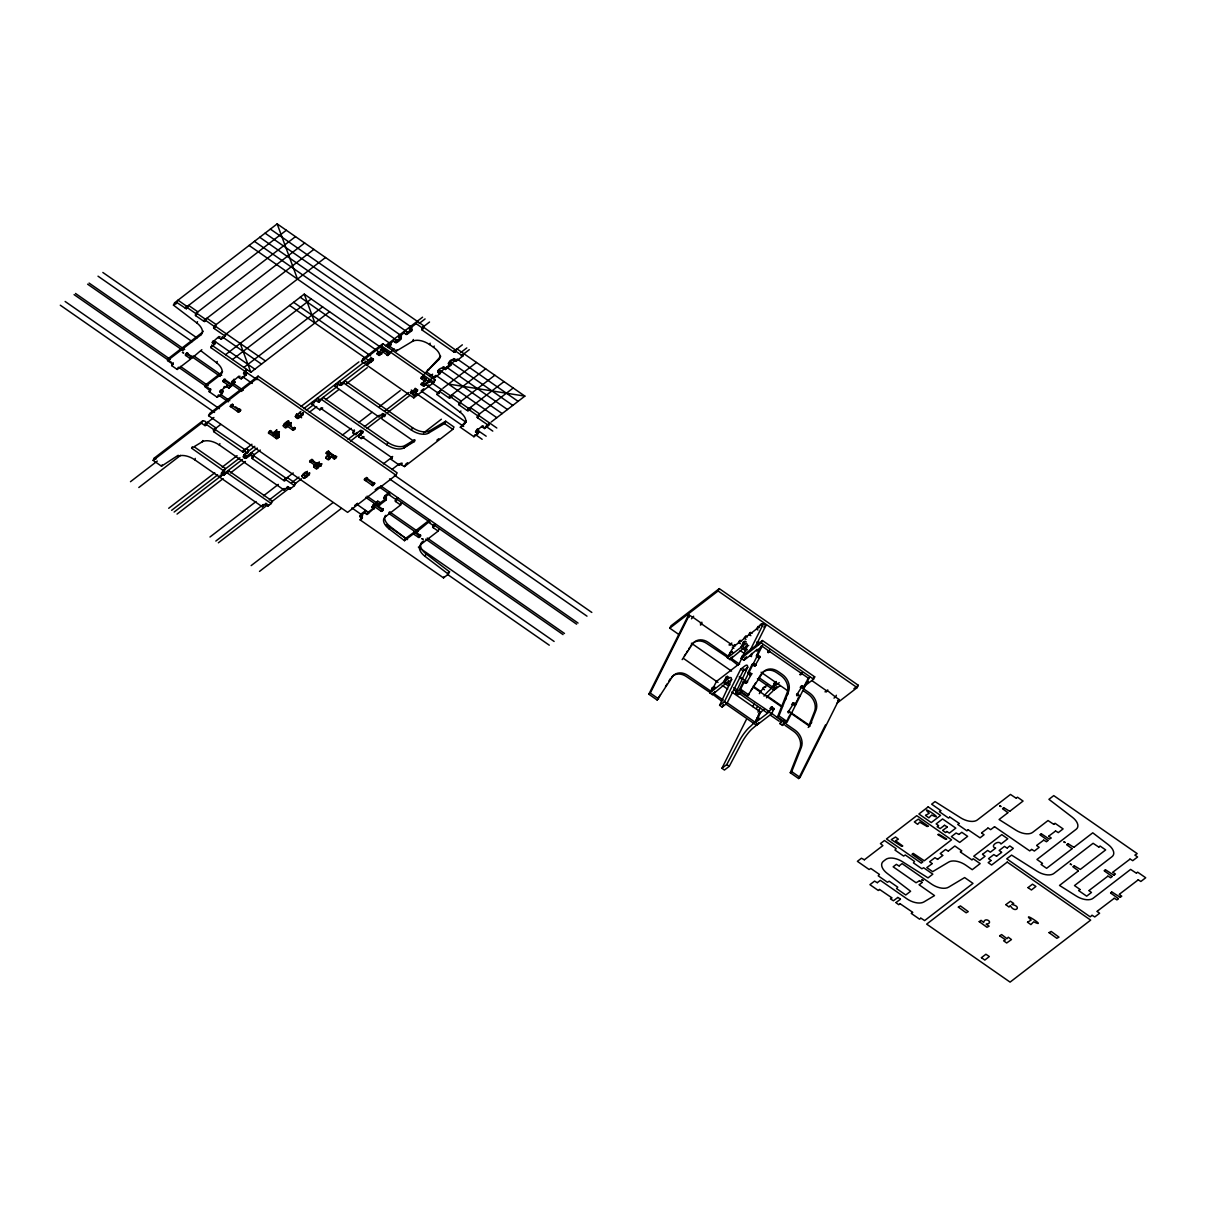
<?xml version="1.0" encoding="UTF-8"?>
<svg xmlns="http://www.w3.org/2000/svg" width="1206" height="1206" viewBox="0 0 1206 1206"><rect width="100%" height="100%" fill="white"/><g stroke="black" fill="none" stroke-linecap="round" stroke-linejoin="round"><path stroke-width="1.5" d="M190.518 359.147L191.407 356.358L190.473 359.222L177.192 369.443L171.629 365.584L172.91 364.242L167.513 360.594L200.693 335.072A13.869 7.568 26.6 0 0 196.849 322.982L173.453 305.118L176.83 302.51L186.357 308.842L187.141 306.55L286.319 230.256M190.397 358.83L185.181 354.956L186.824 354.112L192.372 357.745L201.839 349.68M220.261 392.312L221.422 389.975L223.246 391.226L222.07 393.563L219.598 391.603L226.306 386.448L229.08 388.166L231.462 384.201L230.542 387.02M224.286 472.496C221.376 479.023 228.296 471.365 222.552 471.35M243.763 452.009L244.924 449.627L215.316 429.638C214.864 427.572 212.467 431.281 214.14 431.974L243.024 452.175L245.964 448.828C254.888 451.481 237.688 455.868 245.225 458.416C249.084 457.255 245.949 455.175 244.245 454.526M245.964 458.25L250.622 455.22L253.139 456.968L251.903 458.34L284.269 480.847L287.269 477.531L295.606 483.335L294.43 485.671L289.757 489.274L287.073 487.525L284.043 490.013L219.251 444.969A13.869 7.568 26.6 0 0 202.216 441.833L191.618 448.18L224.271 471.229L225.236 468.41L194.814 447.245M414.216 440.024L404.93 445.572A13.869 7.568 26.6 0 1 387.895 442.436L323.118 397.392L318.912 402.216L318.052 401.779L319.198 399.397L317.389 398.146L316.213 400.482L311.54 404.07L319.892 409.874L321.595 407.749M363.187 431.944L358.619 436.783L361.182 438.577L363.006 437.612L392.267 457.948L391.076 459.365L399.412 465.169L401.131 463.044M367.438 514.238L368.629 512.007L367.529 511.766L366.986 514.54L374.538 507.952M364.333 426.773L379.181 415.346C377.418 419.613 381.156 412.965 382.86 414.909C387.819 418.422 381.367 414.065 381.955 419.04L414.367 441.562L415.03 440.25M401.417 337.755L400.769 339.082C399.427 341.524 392.794 345.459 396.352 340.017L254.436 241.351M382.905 509.188L382.061 508.781L381.217 511.419L382.95 510.334L375.413 505.148L377.795 501.168L379.604 502.42C376.317 505.57 380.915 506.52 380.689 502.601L385.754 498.696M400.467 464.355L404.477 466.571L452.823 429.351L453.999 427.014L445.662 421.226L429.577 430.828L428.416 433.165A13.869 7.568 26.6 0 1 411.367 430.045L343.695 382.995C342.398 385.845 337.68 386.629 340.966 382.664L339.142 381.398L334.755 386.206L378.518 416.643M441.26 371.237L440.084 373.574C433.316 372.187 443.145 364.634 445.376 369.503L450.727 365.388L451.888 363.051M450.984 395.613C448.195 395.206 449.039 401.688 450.969 395.553L485.656 368.855M469.33 408.352C467.491 407.342 466.662 414.623 469.315 408.306L504.018 381.609M742.625 645.828L744.238 644.863A13.869 2.97 -55.2 0 1 745.866 649.506L739.037 664.039L716.5 681.375L711.329 691.505L687.842 675.45A13.869 11.231 52.4 0 0 671.953 677.335L657.164 700.023L648.828 694.219L687.842 616.311L689.289 615.181L693.631 617.789L701.168 623.05L700.43 624.135M730.143 659.109L738.132 665.275M771.78 713.379L780.659 720.148M233.346 404.583L232.683 405.909L232.366 403.92M240.703 409.708C240.748 412.663 235.049 413.1 238.652 409.422M240.115 410.929L232.728 405.864M247.486 453.366L244.803 451.165M271.576 431.175L270.913 432.487L270.084 431.748L268.471 432.954L268.893 433.587L269.918 431.175M279.083 435.999C279.385 439.014 273.159 439.949 276.883 435.999M278.36 437.507L277.335 436.919L277.968 435.622M310.59 460.029C307.545 462.094 312.52 463.978 311.857 460.119M312.867 459.878L312.203 461.205L311.902 459.215M373.513 359.237L372.85 360.549L371.327 359.494L371.976 358.182M384.066 348.881C384.247 351.021 381.609 349.378 383.101 348.202M367.559 478.073C367.649 480.229 365.147 478.571 366.594 477.41M372.76 485.671L371.78 485.098L373.001 482.641L373.996 483.305L372.79 485.656L374.93 483.199M375.413 505.148L376.378 502.254M423.834 376.528C423.306 376.513 418.603 381.262 422.748 376.905M728.801 677.094L727.112 676.792M743.228 642.843L743.906 641.878M743.092 682.385L743.77 681.405M749.981 655.672L751.881 653.426L751.398 656.652M751.67 665.245L752.348 664.265M770.89 708.48L772.157 707.078L769.051 712.083L755.71 722.334L760.715 712.113L731.801 692.018M773.227 687.149L776.061 681.48M270.943 432.472L272.858 433.843L276.566 429.924M312.233 461.174L317.072 464.581L318.866 462.395M329.328 451.496C329.494 453.788 326.796 451.903 328.349 450.818M372.88 360.534L366.805 365.207L413.809 397.874L433.949 382.377L435.125 380.041L382.845 343.695L362.704 359.192L361.529 361.529L364.302 363.473L370.378 358.8L371.373 359.448M383.433 350.162L389.372 353.976L387.654 355.529L386.9 354.896L387.985 352.74M366.925 479.37L374.327 484.45M416.191 388.92C416.281 391.151 413.733 389.372 415.226 388.242M423.2 377.81L429.23 381.82L423.653 386.237L424.844 383.87L423.879 383.191L422.628 385.634L423.623 386.252M415.452 532.977L428.507 522.228L429.683 519.892L416.372 530.143L415.452 532.977L420.231 536.821L420.788 535.509M750.946 656.29L750.343 655.34L757.187 649.28M774.87 682.867C777.116 680.968 775.247 685.37 774.192 683.154M775.805 688.732L780.282 685.566M712.58 694.159L721.851 701.229M786.372 721.716L785.83 722.786L777.493 716.982L787.066 692.802A13.869 11.231 52.4 0 0 780.779 675.496L776.694 672.662A13.869 11.231 52.4 0 0 760.805 674.546L759.132 677.244M777.493 716.982L778.94 715.867L788.513 691.686A13.869 11.231 52.4 0 0 782.227 674.38L778.141 671.546A13.869 11.231 52.4 0 0 762.252 673.43L747.464 696.103L739.127 690.299L743.409 681.737L744.856 680.621L747.705 681.827L746.243 682.837M834.009 698.108L835.472 696.993L839.075 699.51L800.06 777.418L798.613 778.533L790.277 772.729L799.849 748.549A13.869 11.231 52.4 0 0 793.563 731.243L784.94 725.258M808.985 725.439L814.517 711.48A13.869 11.231 52.4 0 0 808.231 694.189L803.211 690.691M790.277 772.729L791.724 771.614L801.297 747.434A13.869 11.231 52.4 0 0 795.01 730.127L786.387 724.143M808.201 727.429L809.648 726.314L815.965 710.364A13.869 11.231 52.4 0 0 809.678 693.073L802.141 687.827M748.022 667.265A13.869 2.97 -55.2 0 0 746.981 667.973L743.213 670.868L726.962 703.339L722.123 707.048L719.62 705.314L729.977 683.274A13.869 2.97 -55.2 0 0 728.364 678.631L725.123 681.134M722.123 707.048L723.419 704.304M742.112 691.053L738.238 694.656L735.735 692.907L746.092 670.883A13.869 2.97 -55.2 0 0 744.479 666.24L740.71 669.134L724.459 701.591L719.62 705.314M809.618 677.063L787.292 721.67L782.453 725.394L779.95 723.645L781.247 720.902M782.453 725.394L783.749 722.635M173.453 305.118L174.629 302.781L277.154 223.879L424.195 326.117L421.753 329.796L453.712 351.911C456.818 353.871 455.702 345.519 453.803 352.062M176.83 302.51L178.006 300.173L187.081 306.535M185.332 308.404L186.508 306.113M187.458 307.771L188.633 305.435L197.814 311.811L195.885 315.746L195.191 315.098L196.638 314.148L187.458 307.771L186.417 308.615M167.513 360.594L168.689 358.257L201.869 332.735A13.869 7.568 26.6 0 0 203.166 331.153M195.583 314.962L196.397 313.002L295.5 236.632M171.629 365.584L173.046 362.674M172.684 364.77L173.347 363.458M196.849 322.982L197.513 321.67M177.192 369.443L178.292 367.257M185.573 354.85L186.598 352.815M186.221 354.353L187.02 352.74M185.86 355.634L186.734 353.886M304.681 243.009L205.533 319.319L204.673 321.61L203.678 321.173L204.854 318.836L196.457 313.078M187.307 354.519L187.97 353.207M205.819 320.54L206.98 318.203L216.16 324.58L214.231 328.514L213.537 327.866L215 326.916L205.819 320.54L204.779 321.384M200.693 335.072L201.869 332.735M191.694 357.579L192.357 356.267M192.463 357.7L193.126 356.388M213.944 327.731L214.668 326.268M178.232 455.265L161.498 466.194L153.147 460.39L154.323 458.054L202.668 420.849C210.537 420.713 202.608 430.512 205.608 422.914M214.171 343.228L215.753 341.991L214.593 344.343L212.09 342.594L213.281 340.68M212.769 343.077L213.944 340.74L254.873 369.202M211.713 345.474L211.005 347.75L245.587 371.795L246.763 369.458L245.391 370.513M211.05 347.78L212.135 345.579M212.482 342.293L218.949 336.504M226.396 333.806L225.221 336.157L221.195 339.248L219.371 337.997L220.035 336.67M221.195 339.248L222.296 337.062M161.498 466.194L162.147 464.868M210.884 389.553L210.221 390.88L205.065 386.704L220.442 374.855A13.869 7.568 26.6 0 0 216.598 362.78L217.261 361.453M205.065 386.704L206.226 384.367L221.618 372.518A13.869 7.568 26.6 0 0 222.567 371.538M222.07 393.563L217.231 397.287L209.166 391.679L210.598 388.769M220.442 374.855L221.618 372.518M153.147 460.39L201.492 423.185L202.668 420.849M230.331 386.568L222.793 381.413L223.909 379.347M223.11 380.96L224.422 379.136M223.396 381.744L224.844 379.589M233.919 384.458C229.215 383.915 232.652 377.975 235.08 382.121L232.049 385.558L224.844 380.629L225.507 379.317M191.618 448.18L192.267 446.868M219.959 391.528L220.623 390.201M217.231 397.287L218.407 394.95M208.578 415.693L209.738 413.356L258.084 376.151L397.121 472.827L395.96 475.164L347.614 512.369L208.578 415.693L256.923 378.488L258.084 376.151M205.517 425.386L207.734 422.236L216.07 428.04L214.14 431.974M226.185 386.734L226.834 385.423M227.271 386.915L227.919 385.603M202.216 441.833L202.879 440.522M229.08 388.166L231.688 384.729M232.095 383.191L233.271 380.855M177.568 456.577A13.869 7.568 26.6 0 1 194.618 459.712L195.266 458.386M231.733 385.423L232.396 384.096M232.502 385.543L233.24 384.081M233.376 383.779L235.08 382.121M231.808 382.408L238.924 376.121M245.361 374.207L247.17 372.82L245.994 375.156L241.17 378.865L239.346 377.614L240.009 376.287M245.994 375.156L243.491 373.378L244.999 370.905M241.17 378.865L242.195 376.83M244.185 373.89L244.803 371.267L257.089 379.709M233.195 405.246C232.924 405.819 228.371 408.97 231.13 404.598M219.251 444.969L219.914 443.657M239.105 410.326L239.738 409.03M238.607 412.15L240.22 409.452M222.492 473.762L221.422 473.249L222.341 471.908M222.522 473.129C219.809 471.998 222.703 476.837 223.095 471.667M224.03 470.717L225.236 468.41M224.195 474.998L228.627 470.762L272.405 501.199L271.229 503.535L268.003 506.007L265.199 504.304L262.275 506.761L194.618 459.712M271.229 503.535L227.497 473.129L228.673 470.792M242.753 451.949L243.853 449.491M243.446 456.486L244.109 455.175M244.245 454.873L244.773 454.029M243.733 457.27L244.908 454.933M247.275 452.883L248.406 450.516M244.863 458.054L246.024 455.717M249.944 455.144L251.3 452.747L254.315 454.632L252.386 458.551M250.712 455.265L251.873 452.928M252.084 457.767L253.26 455.431L286.214 478.345L285.053 480.712M268.486 432.924L269.375 431.175M269.948 431.808L270.596 430.497M272.858 433.843L273.596 432.381M277.32 436.934L275.36 435.577L279.023 433.361L276.249 431.235L276.913 429.924M275.36 435.577L276.536 433.24M278.179 433.406L278.842 432.095M278.752 432.984L279.415 431.658M278.405 434.748L279.204 434.688M276.837 438.728L278.556 435.969M285.762 427.587C289.139 420.125 287.284 432.291 283.259 425.839L284.209 423.939M283.259 425.839L284.556 423.954M283.817 425.401L288.189 421.241M295.395 427.904L294.746 429.23L288.897 425.16L290.872 424.241L288.098 422.115L288.747 420.804M286.319 427.15L288.626 423.939M288.897 425.16L290.073 422.824M290.073 424.331L290.842 422.688M290.601 423.864L291.249 422.552M297.852 418.286C301.289 410.854 299.374 422.959 295.349 416.537L296.51 414.201M300.354 411.789L295.907 416.1L296.857 414.201M298.41 417.849L302.962 415.015L300.173 412.814L300.837 411.502M294.746 429.23C291.309 432.547 292.229 427.301 294.822 427.723M293.827 428.507L294.43 427.226M293.299 430.346L294.46 428.009M302.118 415L303.068 413.1M302.676 414.562L303.339 413.251M311.54 404.07L312.716 401.734L314.284 402.819M262.275 506.761L263.3 504.711M265.109 504.575L265.757 503.264M266.194 504.756L266.843 503.445M319.138 401.945L320.314 399.683L319.243 399.472M268.003 506.007L268.667 504.696M283.983 480.591L285.159 478.239M319.892 409.874L320.69 408.261M360.684 430.21L355.363 434.537L352.845 432.788L354.082 431.401L322.032 409.241L322.68 407.914M334.755 386.206L335.916 383.87L337.951 385.287M284.043 490.013L284.691 488.701M286.862 487.842L287.525 486.515M287.948 488.008L288.611 486.696M340.891 385.196L342.067 382.935L340.981 382.694M289.757 489.274L290.495 487.812M343.695 382.995L344.871 380.659L412.542 427.708A13.869 7.568 26.6 0 0 429.577 430.828M304.349 478.043C307.801 470.596 305.842 482.747 301.847 476.31L302.721 474.546M306.776 471.697L302.404 475.873L303.068 474.561M303.294 474.109L303.806 473.355M304.952 477.636L309.445 474.802L306.686 472.586L307.334 471.275M308.615 474.757L309.354 473.295M364.302 363.473L365.478 361.122M309.188 474.32L309.836 473.008M315.414 464.883C320.856 464.868 317.6 471.983 313.937 467.008L314.962 464.958M316.65 463.647L314.495 466.571L315.414 464.099M317.072 464.581L318.098 462.531M366.805 365.207L367.981 362.87M370.348 358.815L371.011 357.504M321.369 464.144L321.128 465.637L318.776 463.285L319.424 461.958M316.439 468.742L317.6 466.405M371.885 359.885L372.533 358.559M328.394 451.587C329.072 455.567 323.977 453.803 327.052 451.647M378.096 351.685C380.779 351.835 375.398 356.991 377.614 352.408M321.278 465.019L321.927 463.707M327.414 455.868C332.675 455.838 329.283 462.908 325.786 457.888L326.509 456.426M361.529 361.529L381.669 346.032L382.845 343.695M325.786 457.888L327.007 456.139M378.488 354.79C381.096 348.519 380.041 358.514 377.93 354.413M326.344 457.451L330.338 452.943L328.575 454.3M328.288 459.622L329.449 457.285M379.468 355.469L384.518 350.328M328.891 459.23L332.539 455.265M413.402 339.489L412.452 341.388L396.382 351.006L388.046 345.202L389.206 342.866M328.695 452.793L335.992 457.526L334.243 459.109L333.534 458.551L334.635 456.335M335.057 457.255L335.72 455.943M388.046 345.202L393.367 341.102L394.543 338.765M334.59 459.049L336.022 456.501M336.037 457.933L336.76 456.471M388.438 353.659L389.071 352.348M387.94 355.469L389.116 353.132L388.151 352.83M389.387 354.353L390.126 352.891M400.859 339.082L398.658 337.032L399.834 334.695M396.277 342.564L397.467 340.303L396.352 340.017M353.599 431.19L354.262 429.879M352.845 432.788L353.931 430.587M400.482 338.283L401.131 336.971M353.931 431.974L354.549 430.663M398.658 337.032L404.01 332.916L405.171 330.58M396.382 351.006L397.045 349.695M355.273 434.477L355.936 433.165M407.025 331.906C410.236 331.544 403.663 338.132 406.995 331.831L265.079 233.165M356.041 434.597L357.142 432.411M406.919 334.379L411.804 330.761L409.301 328.846L410.462 326.509M411.156 330.112L411.849 328.65M358.544 436.331L359.72 433.994L361.137 435.396M411.457 330.896L412.06 329.57M362.629 433.271L361.122 431.703L361.785 430.376M358.755 436.889L359.916 434.552M409.301 328.846L416.085 323.63L417.246 321.278M362.252 432.472L362.9 431.16M361.182 438.577L361.906 437.13M362.237 437.778L362.885 436.466M363.323 437.944L363.971 436.632M421.979 329.268L423.155 326.932L454.873 349.574M422.266 330.052L423.442 327.715M379.242 416.733L379.905 415.422M381.789 414.774L382.453 413.462M382.875 414.954L383.538 413.643M384.051 415.738L385.694 414.336L384.684 414.321M384.292 416.522L384.955 415.211M412.452 341.388A13.869 7.568 26.6 0 1 429.502 344.524L430.165 343.213M367.423 478.737L366.624 478.179C367.317 482.174 362.207 480.35 365.282 478.224M411.955 390.91C414.336 391.151 408.759 395.674 411.201 391.347M440.084 373.574L434.748 377.689L426.411 371.885L438.728 359.644A13.869 7.568 26.6 0 0 433.587 347.358L434.235 346.047M321.942 399.729L386.719 444.773L387.895 442.436M412.98 394.437C410.839 394.739 412.693 390.171 413.583 392.025C411.261 400.95 418.361 389.945 416.748 389.312M420.758 378.277L421.482 376.815M422.206 377.161L422.854 375.85M426.411 371.885L439.889 357.308A13.869 7.568 26.6 0 0 440.687 356.237M413.809 397.874L414.683 396.126M417.065 391.302L417.728 389.975M438.863 393.623L423.321 382.815C423.999 386.779 418.904 385.016 421.979 382.86M373.332 483.817L373.95 482.521M421.165 384.473L426.306 379.181M359.69 516.53L360.865 514.193L365.704 510.47L364.529 512.806L359.69 516.53L362.222 518.339L360.097 519.876L443.522 577.885L448.361 574.162L449.536 571.825L426.14 553.946A13.869 7.568 26.6 0 1 421.783 542.323M438.728 359.644L439.889 357.308M428.175 381.322L428.839 379.996M360.097 519.876L362.222 516.801M429.155 382.001L429.879 380.538M361.514 517.781L362.162 516.47M391.076 459.365L392.493 456.456M361.845 518.58L362.463 517.253M392.131 458.551L392.236 457.029M434.748 377.689L435.773 375.639M437.989 371.538L438.939 369.639L502.163 413.583M438.275 372.322L439.436 369.986M373.935 509.279L371.78 507.229L374.704 503.746L373.966 506.264L380.855 511.043M371.78 507.229L374.357 503.807M411.367 430.045L412.542 427.708M442.481 368.071L443.13 366.76M443.567 368.252L444.215 366.925M373.649 508.495L374.478 506.731M386.719 444.773A13.869 7.568 26.6 0 0 403.769 447.908L404.93 445.572M375.172 504.636L377.795 501.168M445.376 369.503L446.552 367.167L507.455 409.512M450.727 365.388L448.21 363.624L449.717 361.152M448.903 364.137L450.079 361.8L512.791 405.397M454.798 352.077L457.014 348.926L524.866 396.111L491.234 421.994M399.412 465.169L400.151 463.707M383.629 498.108L384.804 495.772L389.628 492.048L388.468 494.385L383.629 498.108L386.101 500.068L379.528 504.967M448.617 363.353L453.773 358.574M401.553 464.536L402.216 463.21M436.843 394.422L441.396 389.478L436.843 394.422L460.24 412.286A13.869 7.568 26.6 0 1 464.084 424.376L460.315 427.271L473.943 436.738L477.968 433.647L479.144 431.311L478.134 432.08M463.963 353.765L462.803 356.102L456.019 361.318L454.195 360.066L454.858 358.74M385.438 499.374L386.101 498.048M385.784 500.158L386.463 498.696M456.019 361.318L456.667 360.006M382.347 509.942L382.965 508.615M381.955 511.284L382.89 509.324M404.477 466.571L405.291 464.958M382.588 510.711L383.252 509.399M420.276 535.72L418.979 537.605L413.326 533.926L404.523 540.68L389.101 528.906A13.869 7.568 26.6 0 1 385.257 516.816L385.905 515.505M395.658 501.56L395.071 500.942L397.694 497.656L395.719 501.575L400.633 504.982L401.809 502.646L401.07 503.204M450.848 397.075L452.024 394.739L461.189 401.116L459.26 405.05L458.566 404.402L460.029 403.452L450.848 397.075L449.808 397.92M389.101 528.906L390.262 526.57A13.869 7.568 26.6 0 1 385.468 515.459M428.416 433.165L444.486 423.562L445.662 421.226M458.973 404.266L460.149 401.93L494.837 375.232M460.24 412.286L460.888 410.975M460.315 427.271L465.245 422.04A13.869 7.568 26.6 0 0 466.194 421.045M469.194 409.844L470.37 407.507L479.551 413.884L477.621 417.819L476.928 417.17L478.375 416.221L469.194 409.844L468.154 410.688M404.523 540.68L405.698 538.343L414.924 531.635L414.005 534.092M464.084 424.376L465.245 422.04M413.236 533.972L414.412 531.635M415.256 532.434L416.417 530.097M477.32 417.035L478.496 414.698L513.183 387.985M418.407 537.183L419.567 534.816L388.754 513.394M419.884 536.037L420.502 534.725M477.968 433.647L475.465 431.899L476.671 429.984M476.958 429.396L477.757 428.703M473.943 436.738L474.968 434.703M476.159 432.381L476.958 429.894L486.169 436.195M448.361 574.162L424.964 556.298A13.869 7.568 26.6 0 1 421.12 544.207L422.145 542.157M475.873 431.597L482.34 425.808M489.018 423.698L489.772 423.125L488.611 425.462L484.571 428.552L482.762 427.301L483.425 425.974M433.21 527.67L432.622 527.007L435.23 523.751L433.255 527.685L438.17 531.077L439.346 528.741L438.607 529.313M484.571 428.552L485.671 426.366M424.964 556.298L426.14 553.946M443.522 577.885L444.185 576.558M679.038 634.612L669.767 628.175L670.943 625.839L719.289 588.634L858.325 685.294L857.149 687.631L836.647 703.415M648.828 694.219L650.275 693.103L689.289 615.181M693.631 616.236L691.46 618.814M700.43 623.336L701.892 622.221M669.767 628.175L718.113 590.97L719.289 588.634M730.007 644.758L731.786 643.009M726.63 682.717L712.354 694.626L709.852 692.877L711.796 688.988M744.192 647.667L729.916 659.561L727.414 657.813L728.153 656.335M728.921 654.798L734.936 644.562M731.138 652.16L728.469 656.426L708.284 642.406A13.869 11.231 52.4 0 0 692.395 644.29L682.159 659.622M712.354 694.626L713.349 692.636M729.916 659.561L730.881 657.617M701.575 622.854L701.53 623.879L734.062 646.31L738.328 643.024L739.504 640.688M739.745 640.899L738.901 642.602L740.454 643.687M714.796 691.52L714.208 693.767L723.314 700.113M732.359 656.456L731.756 658.717L739.58 664.159M745.519 636.195L744.253 638.547L738.328 643.024M728.469 685.988L723.389 682.46L726.344 676.928M727.414 657.813L740.785 647.501L743.544 642.21L744.991 641.095L746.363 642.044M723.389 682.46L727.444 676.159L725.665 677.908M746.017 650.939L740.951 647.396L744.675 641.728M746.017 639.406L744.177 637.868L748.73 635.034L749.815 632.622M750.358 632.472L749.288 634.597L750.856 635.683M728.59 680.576L727.489 682.882L730.866 680.38A13.869 2.97 -55.2 0 1 731.906 679.671M745.896 646.039L745.052 647.833L746.74 646.612A13.869 2.97 -55.2 0 1 748.685 645.527M750.072 655.627L743.906 660.285L741.117 658.355L742.293 656.019L762.433 640.522L814.713 676.868L813.537 679.204L803.467 686.953M757.187 627.738L756.539 629.019L757.941 629.999M762.78 626.276C760.232 621.768 755.665 632.894 758.273 626.246M762.102 623.834L761.378 625.296L763.473 623.683L765.976 625.417L755.936 645.466M743.906 660.285L744.901 657.828M750.087 650.411L763.473 623.683M757.308 643.914L759.087 642.165M741.117 658.355L761.257 642.858L762.433 640.522M769.624 649.898L769.021 651.119L762.267 646.28L756.599 650.969L759.177 649.235M758.107 657.285L760.247 656.652L754.82 666.014L756.252 665.003L753.449 663.481L752.001 664.596L747.75 673.189M761.453 645.707L756.283 656.019L757.654 656.969M735.735 692.907L740.574 689.184L762.765 644.878M754.85 665.802L755.951 665.215M746.318 683.169L751.655 673.792L749.514 674.425M767.679 651.722L768.177 651.014M756.795 724.912L753.041 728.077A13.869 2.97 -55.2 0 0 741.811 742.61L729.268 766.323L724.429 770.046L721.927 768.297L746.318 719.605M752.815 706.626L754.443 703.369M759.328 693.631L763.775 687.314M754.805 722.138L750.539 726.329A13.869 2.97 -55.2 0 0 739.308 740.861L726.766 764.574L721.927 768.297M755.574 720.6L756.087 719.575M757.835 716.078L758.695 714.374M773.136 685.551L769.775 689.983A13.869 2.97 -55.2 0 0 764.001 696.118M773.649 684.526L774.222 683.365M725.726 703.912L756.569 725.364L757.308 723.886M766.503 697.852A13.869 2.97 -55.2 0 1 772.277 691.716L775.428 687.706M756.569 725.364L758.755 722.771M757.443 678.707L774.116 690.299L776.875 686.591M768.855 710.696L767.212 712.912L733.625 689.576M770.845 713.47L770.498 715.218L779.197 721.263M758.212 724.082L771.554 713.831L774.162 708.631L772.021 709.264M785.573 698.576L784.925 699.872L785.86 699.148M787.533 694.671L788.181 693.375M802.427 672.707L800.709 674.817L800.98 673.822M783.825 720.057L779.95 723.645M788.151 712.068L793.88 702.977L792.598 704.379M796.608 695.033L802.457 685.837L801.191 687.239M786.825 720.811L787.443 719.575M787.985 718.505L788.814 716.846M789.312 715.851L791.573 713.108M794.196 705.495L794.95 704.575M795.191 704.093L796.111 702.269M796.563 701.364L797.106 700.294M797.633 699.224L798.387 697.686M803.543 687.435L804.613 685.294M804.809 684.887L805.804 682.913M806.226 682.083L806.799 680.923M807.447 679.641L808.02 678.481M826.321 691.038L827.768 689.907M836.346 695.244L835.472 696.993L827.467 690.646M798.613 778.533L825.447 724.972M756.479 708.435L757.504 706.475M757.941 712.128L760.006 708.208M723.615 682.008L709.852 692.877M191.664 356.87L190.141 358.046M237.567 411.548L231.235 407.025M275.797 438.125L269.466 433.602M309.731 461.717L311.299 460.496M371.795 485.038L365.448 480.516M803.196 688.053L804.447 687.39L801.945 685.656L800.181 687.405M657.164 700.023L660.496 694.626M665.501 686.546L667.174 683.847M668.833 681.149L670.506 678.45M684.36 656.064L685.445 654.285M686.546 652.506L687.646 650.727M688.747 648.949L689.847 647.185M747.464 696.103L749.137 693.405M750.795 690.721L752.469 688.023M754.127 685.325L755.8 682.626M727.58 657.436L706.837 643.522A13.869 11.231 52.4 0 0 690.948 645.406M710.033 692.5L686.395 676.566A13.869 11.231 52.4 0 0 671.727 676.883M769.277 711.63L740.228 692.048M712.143 687.902L713.846 688.656M756.614 655.386L757.745 654.903L760.247 656.652L758.468 658.401M748.022 672.526L749.062 674.109M748.037 672.948L749.152 672.043L751.655 673.792L749.891 675.541M292.274 429.713L287.45 426.276M376.92 353.78L382.468 349.499M757.685 645.029L759.132 643.914L758.77 642.798M713.575 686.892L715.294 687.541M230.24 406.362L231.763 405.201M224.226 471.275L221.693 473.219M326.223 453.275L327.7 452.129M410.507 392.674L414.562 389.553M364.453 479.852L365.961 478.707M749.423 634.582L757.067 628.552M214.713 325.695L313.846 249.401M224.874 334.982L325.53 257.511M210.96 347.132L214.593 344.343M225.537 354.7L304.259 294.128L386.613 351.398M232.487 359.539L311.208 298.967M209.166 391.679L210.266 390.88M243.898 367.468L322.605 306.882M223.728 387.186L224.633 386.493M233.391 379.754L234.19 379.136M243.898 373.106L245.587 371.795M222.311 391.95L223.246 391.226M244.155 375.141L245.059 374.433M211.728 345.097L250.848 372.292L329.555 311.721M130.474 481.707L157.293 461.054M204.975 424.361L213.914 417.487M138.811 487.51L180.538 455.386M213.326 430.165L220.773 424.422M213.854 431.19L214.909 430.376L206.558 424.572M168.704 508.284L214.774 472.827M222.206 467.114L237.069 455.672M243.009 451.104L251.933 444.245M300.972 406.497L358.921 361.89M171.629 510.319L217.653 474.893M223.592 470.325L239.934 457.752M245.406 453.531L246.356 452.793M246.687 452.551L254.783 446.326M284.48 423.457L287.45 421.18M303.791 408.608L363.187 362.9M380.403 349.65L381.156 349.062M385.453 345.745L422.582 317.178M174.131 512.053L242.436 459.486M245.406 457.21L257.285 448.059M273.626 435.487L278.073 432.065M285.505 426.351L290.209 422.718M297.385 417.201L303.324 412.633M306.294 410.341L313.711 404.628M319.65 400.06L337.469 386.342M340.439 384.066L373.272 358.8M379.046 354.353L384.985 349.77M387.955 347.494L390.925 345.202M395.387 341.78L401.327 337.213M407.266 332.63L411.728 329.193M419.145 323.494L425.085 318.927M177.041 514.088L223.11 478.631M230.542 472.918L245.406 461.476M252.838 455.762L260.27 450.034M309.309 412.301L316.741 406.573M325.665 399.714L339.037 389.417M346.469 383.704L367.272 367.694M387.066 354.7L394.392 349.062M422.221 327.655L429.532 322.017M209.995 537.002L256.064 501.545M263.496 495.832L278.36 484.39M284.299 479.807L293.224 472.948M342.263 435.215L351.172 428.341M358.604 422.628L371.991 412.331M379.408 406.618L400.226 390.608M424.271 374.131L427.21 371.87M453.562 351.594L462.35 344.826M215.844 541.057L263.36 504.485M269.3 499.917L284.149 488.49M291.566 482.777L298.998 477.063M304.515 472.812L305.435 472.104M313.846 465.637L316.816 463.345M348.006 439.346L355.423 433.632M385.121 410.779L408.879 392.493M425.115 379.996L426.366 379.031L422.869 376.604M429.668 376.498L432.637 374.207M450.351 360.579L451.195 359.931M460.858 352.499L466.797 347.916M218.346 542.806L267.34 505.088M270.31 502.796L289.621 487.948M293.555 484.902L301.5 478.797M304.47 476.521L308.917 473.084M316.349 467.37L321.188 463.647M328.228 458.235L332.675 454.798M350.509 441.095L362.433 431.899M366.835 428.522L384.654 414.804M387.623 412.512L409.904 395.372M412.874 393.096L417.321 389.659M423.261 385.091L435.14 375.94M439.587 372.533L455.928 359.946M461.189 355.906L469.3 349.665M317.042 468.335L320.706 465.456M414.97 395.538L417.487 393.608M421.271 390.699L423.788 388.754M427.572 385.86L428.823 384.88M433.859 381.006L435.125 380.041M442.843 388.362L476.491 362.463M251.149 565.614L332.886 502.706M383.418 463.828L392.568 456.773M404.221 447.818L414.623 439.813M423.547 432.939L441.381 419.221M259.501 571.418L341.238 508.51M391.754 469.616L399.186 463.903M405.653 464.235L407.658 462.682M436.874 440.205L438.894 438.652M354.639 505.525L357.564 503.264M375.156 489.742L378.081 487.48M368.599 511.902L374.659 507.244M476.867 433.044L477.877 432.276M486.5 425.643L487.254 425.055M487.767 424.663L488.777 423.894M395.478 500.807L396.533 499.993L388.468 494.385M388.995 512.505L389.749 511.917M385.257 516.816L400.633 504.982M433.014 526.901L434.07 526.087L428.507 522.228M422.688 541.554L423.502 540.936M421.12 544.207L438.17 531.077M448.014 572.986L449.536 571.825M700.49 625.1L701.937 623.984M728.997 644.924L730.444 643.808M730.233 644.984L731.484 643.748M760.127 624.814L761.333 623.879M730.263 652.431L731.56 651.511L732.856 652.476M764.664 626.427L763.986 627.633M765.192 626.02L765.976 625.417M730.203 652.642L732.148 651.994M745.821 657.376L746.574 656.788M713.5 686.877L712.128 688.34L713.575 687.209M713.138 688.159L714.585 687.043M759.448 657.255L760.247 656.652M767.845 651.647L769.307 650.531M768.071 651.873L768.961 651.074L808.548 678.269L807.477 679.792M768.222 652.763L769.669 651.647M753.81 665.863L755.303 664.838M750.871 674.395L751.655 673.792M745.233 683.003L747.358 682.355M774.538 682.732L776.001 681.601M773.348 687.224L779.257 682.686M799.653 674.621L801.101 673.506M800.663 674.456L802.111 673.34M758.725 713.65L764.348 709.324M756.991 717.781L758.438 716.665M757.067 718.113L758.077 717.284M770.86 707.5L771.659 706.897L774.162 708.631L772.383 710.394M769.88 708.646L771.659 706.897M756.84 718.716L759.479 718.263M801.161 686.259L801.945 685.656M807.161 682.671L808.412 681.707M813.447 677.832L814.713 676.868M773.242 709.339L774.162 708.631M796.533 694.686C797.573 691.882 799.02 695.756 796.895 695.817M798.719 697.083L800.166 695.952L797.663 694.219M792.583 703.4L793.367 702.797L795.87 704.53L794.422 705.646M791.588 704.545L793.367 702.797M787.94 711.826C789.116 708.977 790.337 712.927 788.317 712.957M824.979 691.837L827.301 691.128L826.306 691.822M837.627 700.626L839.075 699.51M853.923 688.686L858.325 685.294M811.728 722.59L808.804 724.851L789.071 711.359M949.604 817.261L948.549 818.075L939.368 811.698L940.68 810.869M944.328 825.462L940.167 828.597L937.137 826.713L938.434 825.899M942.836 830.271L947.087 827.195M877.516 882.521L880.335 880.35L906.882 898.802A13.869 7.568 26.6 0 0 923.917 901.937L934.529 895.591L919.243 884.887M899.269 865.772L902.088 863.602L931.529 884.073A13.869 7.568 26.6 0 0 948.564 887.194L964.649 877.576L972.986 883.38L924.64 920.585L920.796 918.083M946.529 831.703L945.474 832.517L942.79 830.542M879.325 889.681L878.285 890.48L869.933 884.676L874.606 881.089L877.38 882.807M959.283 834.205L961.785 832.291L967.619 836.346L959.72 842.421L951.383 836.632L956.057 833.029L958.966 834.462M967.951 830.03L966.91 830.828L957.73 824.452L959.026 823.638M1003.558 807.914L1002.683 808.427M1016.447 797.995L1017.502 797.196L1023.065 801.055L1009.799 811.261M937.846 859.109L942.61 855.612M948.489 850.923L954.851 846.009L961.8 850.848L960.534 851.662M897.566 897.641L893.435 900.761L890.375 898.892L891.671 898.078M919.334 880.893L916.047 882.747L893.149 866.828L896.375 864.34L899.133 866.074M987.774 828.221L981.774 832.683M1007.794 812.814L999.081 819.522L1015.949 830.195A13.869 7.568 26.6 0 0 1032.638 832.381L1048.029 820.547L1053.848 824.391M896.088 902.45L900.324 899.359M919.289 884.586L922.077 882.626M994.422 826.773L990.669 829.653L988 827.904M899.766 903.882L898.711 904.696L896.013 902.691M972.157 859.592L973.212 858.778L980.161 863.602L972.262 869.692L965.765 865.169A13.869 7.568 26.6 0 0 948.73 862.049L932.645 871.652L926.811 867.596L931.982 863.798M996.744 856.019L1001.508 852.536M1007.372 847.833L1009.829 845.949L1013.311 848.361L991.634 865.034L988.166 862.622L990.865 860.722M920.63 918.384L919.575 919.198L911.239 913.394L912.535 912.58M1041.095 834.024L1040.265 834.522M1053.984 824.105L1055.039 823.291L1063.104 828.899L1058.265 832.622L1055.536 830.889M1031.432 849.612L1029.743 850.908L994.588 826.713M1043.522 840.311L1036.843 845.27M1055.371 831.19L1048.934 835.969M1047.833 840.657L1046.416 841.743L1043.657 840.009M1067.732 843.929L1066.828 844.441M1071.968 848.828L1046.612 868.32L1041.064 864.461L1042.361 863.647M1073.973 847.275L1092.757 832.818L1108.193 844.592A13.869 7.568 26.6 0 1 1112.022 856.682L1074.486 885.581L1080.048 889.455M1074.079 866.074L1073.234 866.571M1099.043 846.853L1100.098 846.054L1105.661 849.913L1080.32 869.42L1074.214 865.787M1078.3 870.973L1059.516 885.43L1076.385 896.103A13.869 7.568 26.6 0 0 1093.088 898.289L1130.625 869.405L1136.444 873.25M1105.269 870.023L1104.44 870.521M1107.696 876.31L1089.169 890.405M1129.856 859.26L1113.108 871.983M1112.007 876.656L1110.59 877.742L1107.892 876.008M1114.012 875.119L1115.429 874.033L1112.927 872.3M1111.615 892.184L1110.741 892.681M1136.58 872.963L1137.635 872.149L1145.7 877.757L1140.861 881.48L1138.163 879.732M1091.867 915.52L1090.179 916.816L1006.754 858.823L1011.593 855.099L1037.175 871.29A13.869 7.568 26.6 0 0 1053.863 873.476L1093.088 843.295L1098.907 847.155M1114.027 898.47L1097.264 911.193M1137.967 880.048L1119.515 894.128M1118.339 898.817L1116.937 899.902L1114.223 898.153M1120.359 897.264L1121.761 896.179L1119.319 894.535M239.677 409.859L238.788 409.467M277.908 436.436L277.018 436.044M226.728 473.008L227.497 473.129M335.735 456.727L334.831 456.456M373.197 506.143L373.966 506.264M403.769 447.908L414.367 441.562M1009.693 811.306L1003.693 807.628M1073.868 847.321L1067.898 843.627M1113.847 875.179L1105.405 869.737M1120.253 897.309L1111.781 891.882M949.74 816.975L959.177 823.351M1016.281 798.312L1010.477 794.437L977.312 819.974A13.869 7.568 26.6 0 1 960.609 817.774L935.027 801.598L931.65 804.191L940.831 810.598M944.464 825.16L947.238 826.909M946.665 831.416L949.363 833.09L955.8 828.13L942.595 818.949L936.158 823.909L938.585 825.613M968.086 829.728L980.041 837.838L984.066 834.733L981.548 832.984M948.323 851.225L945.579 849.476L940.258 853.577L942.775 855.325M937.62 859.411L934.952 857.662L929.63 861.762L932.132 863.511M1041.23 833.723L1049.28 839.09L1051.255 838.019L1048.753 836.255M1007.146 848.15L1004.477 846.401L999.156 850.501L1001.658 852.25M971.915 859.893L960.353 851.979M879.476 889.38L891.837 897.792M996.578 856.32L993.834 854.587L988.513 858.687L991.03 860.436M919.469 880.591L922.228 882.34M1031.567 849.31L1034.341 851.044L1039.165 847.321L1036.678 845.587M897.701 897.339L900.475 899.088M899.902 903.596L912.686 912.294M1129.992 858.973L1132.751 860.692L1137.59 856.969L1135.072 855.22M1092.003 915.218L1094.777 916.952L1099.616 913.228L1097.113 911.51M913.183 853.351L924.293 860.767L951.534 839.813L916.771 815.648L886.47 838.954L921.233 863.134L922.846 861.883L912.173 854.391M912.309 854.044L913.063 853.697M1135.238 854.933L1137.183 853.622L1053.758 795.613L1048.918 799.337L1072.315 817.201A13.869 7.568 26.6 0 1 1076.159 829.291L1036.949 859.471L1042.512 863.36M1079.867 889.742L1078.601 890.556L1086.666 896.164L1091.49 892.44L1089.033 890.782M774.81 683.847L775.594 684.315M757.262 718.912L758.031 719.379M434.19 524.565L434.477 525.349M396.638 498.47L396.94 499.254M448.436 384.051L524.866 396.111M195.824 315.746L203.678 321.173M214.186 328.499L225.221 336.157M460.39 402.714L470.626 409.799M478.737 415.467L496.812 428.009M221.934 474.003L223.125 474.832M215.241 326.133L265.516 361.016M767.619 684.933L762.78 688.294L764.453 689.757M295.862 416.07L295.349 416.537M945.926 839.105L946.725 839.014L938.931 834.235M306.686 472.586L306.113 473.023M938.6 834.477L937.771 834.537L945.64 839.376M300.173 412.814L299.616 413.251M288.098 422.115L287.525 422.552M276.249 431.235L275.677 431.673M927.58 826.336L928.379 826.261L918.324 819.145L914.344 821.919L917.645 824.331L919.696 822.16L927.203 826.562M314.449 466.541L313.937 467.008M302.359 475.842L301.847 476.31M901.952 846.054L902.751 845.979L895.515 840.763L898.38 839.195L895.545 837.009L891.309 839.632L901.666 846.341M286.938 425.251L285.053 423.939M318.776 463.285L318.203 463.707M416.085 323.63L423.035 328.454M455.838 351.278L462.803 356.102M270.37 229.095L411.834 327.444M457.18 358.981L518.083 401.327M429.502 344.524L433.587 347.358M404.01 332.916L405.819 334.183M259.727 237.281L401.538 335.871M393.367 341.102L395.206 342.398M249.099 245.451L391.302 344.313M427.587 369.549L428.627 370.272M435.924 375.352L496.827 417.698M381.669 346.032L433.949 382.377M386.84 351.549L387.699 352.152M429.035 380.885L452.144 396.955M383.493 352.363L386.96 354.79M421.723 378.955L425.205 381.367M440.22 391.814L448.707 397.709M459.26 405.05L467.069 410.477M477.621 417.819L488.611 425.462M300.219 297.234L381.865 353.991M486.621 426.818L492.787 431.115M718.113 590.97L857.149 687.631M293.616 302.314L370.634 355.86M421.482 391.211L466.149 422.266M758.031 626.894L759.117 627.663M289.591 305.42L371.237 362.177M411.291 390.02L463.662 426.442M475.978 435.004L482.144 439.301M362.704 359.192L363.911 360.036M750.765 632.472L752.016 633.346M761.257 642.858L813.537 679.204M444.486 423.562L452.823 429.351M756.554 642.12L758.438 643.431M812.181 680.802L826.442 690.721M745.941 636.195L747.192 637.07M743.544 642.21L744.901 643.16M740.062 640.25L741.63 641.351M742.399 646.28L747.479 649.823M733.987 645.24L735.027 645.964M740.167 650.562L743.8 653.094M687.842 616.311L689.199 617.246M732.268 647.185L733.866 648.3M742.293 656.019L743.499 656.863M752.001 664.596L753.132 665.38M761.092 672.239L787.518 690.616M337.981 383.734L339.791 385M758.906 677.591L775.579 689.184M743.273 668.863L745.851 670.642M740.71 669.134L743.213 670.868M764.679 686.772L765.614 687.42M691.4 643.205L731.56 671.139M739.293 676.506L743.921 679.732M753.192 686.169L760.911 691.551M767.091 695.847L782.543 706.58M739.429 677.486L742.187 679.4M753.192 687.058L780.734 706.203M790.382 712.912L809.648 726.314M743.409 681.737L744.78 682.686M725.982 677.275L727.58 678.375M740.574 689.184L748.911 694.988M778.94 715.867L787.292 721.67M724.836 681.345L729.916 684.872M733.776 687.571L737.65 690.254M769.051 712.083L771.554 713.831M316.213 400.482L318.037 401.734M222.356 336.911L261.476 364.106M683.606 658.506L718.022 682.43M722.153 685.31L727.67 689.139M727.173 702.797L758.016 724.248M724.459 701.591L726.962 703.339M256.923 378.488L395.96 475.164M102.842 272.466L196.94 337.891M394.377 475.164L591.814 612.437M98.018 276.189L192.101 341.599M243.009 376.996L252.265 383.433M296.676 414.306L301.621 417.758M389.538 478.888L586.99 616.16M89.063 283.063L184.699 349.559M193.955 355.996L221.723 375.307M234.054 383.885L243.311 390.322M288.053 421.422L291.294 423.668M380.599 485.762L578.036 623.05M791.724 771.614L800.06 777.418M87.616 284.179L183.252 350.675M187.85 353.871L220.276 376.423M226.215 380.553L241.863 391.437M286.606 422.537L291.355 425.839M328.243 451.496L332.871 454.707M333.685 455.28L334.665 455.958M368.222 479.279L374.523 483.666M379.151 486.877L389.945 494.385M396.111 498.681L430.045 522.273M433.135 524.414L576.589 624.165M327.218 453.923L329.163 455.28M331.665 457.014L333.61 458.37M384.804 495.772L386.493 496.947M75.526 293.48L170.212 359.313M180.418 366.413L208.186 385.724M220.517 394.302L229.773 400.739M274.516 431.838L279.144 435.049M367.061 496.179L377.855 503.686M390.201 512.279L418 531.605M427.226 538.012L564.498 633.467M650.275 693.103L658.612 698.892M376.619 503.505L378.428 504.756M74.079 294.611L171.252 362.177M178.97 367.529L209.814 388.98M219.07 395.417L228.326 401.854M235.607 406.904L240.672 410.432M269.978 430.813L279.234 437.25M311.63 459.772L314.706 461.913M315.58 462.516L316.5 463.149M317.796 464.054L320.886 466.194M365.614 497.309L382.573 509.098M425.763 539.127L563.051 634.582M372.956 504.892L374.433 505.917M310.756 462.32L315.625 465.697M65.139 301.485L219.386 408.728M356.675 504.183L369.006 512.761M385.98 524.565L407.568 539.579M418.361 547.087L554.112 641.456M364.529 512.806L366.353 514.073M726.766 764.574L729.268 766.323M60.3 305.208L214.547 412.452M303.324 474.184L307.093 476.807M351.835 507.907L362.629 515.414M447.471 574.403L549.273 645.18M286.093 479.867L294.43 485.671M201.492 423.185L204.447 425.251M154.323 458.054L155.891 459.139M438.004 392.086L439.466 393.201M174.629 302.781L176.091 303.897M201.176 350.991L216.598 362.78M390.262 526.57L405.698 538.343M748.64 634.959L749.288 634.597M1072.028 848.587L1066.707 844.788M1007.854 812.573L1002.533 808.774M1110.575 893.028L1118.399 898.576M361.122 431.703L360.036 431.522M239.346 377.614L238.26 377.433M224.844 380.629L223.758 380.448M1047.893 840.416L1040.069 834.869M454.195 360.066L453.109 359.885M322.032 409.241L320.932 409.06M1078.36 870.732L1073.023 866.903M1104.229 870.853L1112.068 876.43M482.762 427.301L481.676 427.12M379.604 502.42L380.704 502.631M219.371 337.997L218.286 337.816M304.259 294.128L314.887 323.012M277.154 223.879L297.49 279.099M240.205 343.424L250.848 372.292M864.34 859.757L861.416 858.25L857.391 861.34L869.089 869.481L870.868 868.486L879.415 874.41L878.224 875.827L887.435 882.249L889.214 881.239L897.761 887.179L896.571 888.596L905.766 894.988L910.605 891.264L887.209 873.4A13.869 7.568 26.6 0 1 883.365 861.31L885.732 859.486A13.869 7.568 26.6 0 1 902.435 861.687L928.017 877.878L932.841 874.154L923.645 867.762L921.881 868.757L913.439 862.893L914.51 861.416L905.299 854.994L903.626 856.049L894.973 850.064L896.164 848.647L884.465 840.507L880.425 843.612L882.882 845.602L864.34 859.818M982.543 854.376L985.061 856.26L979.724 860.36L973.755 856.2L1001.794 834.627L1007.764 838.773L1000.98 844.004C998.764 839.165 989.026 846.687 995.689 848.074L990.352 852.19L987.654 850.441L982.558 854.315M182.483 352.408L183.734 352.981L182.483 352.363M220.291 475.375L221.557 475.948L220.306 475.345M421.949 538.735L423.2 539.308L421.979 538.675M925.53 815.452L928.891 817.834L931.695 815.045C947.238 822.417 917.781 802.653 929.193 813.296L925.62 815.331M921.957 879.943L923.208 880.516L921.972 879.913M958.348 907.123L966.142 912.776L968.267 911.63L960.443 905.917L958.378 907.063M979.212 921.625L986.99 927.278L989.116 926.163L986.146 924.173C994.528 923.057 984.88 916.243 983.644 922.424L981.066 920.344L979.212 921.625M999.819 805.97L1001.07 806.543L999.834 805.94M981.428 957.685L984.835 960.066L989.327 956.539L985.905 954.248L981.443 957.654M999.653 935.826L1005.548 939.791L1003.603 940.786L1006.678 942.986L1011.472 939.564L1008.276 937.198L1007.01 938.675L1001.628 934.59L999.668 935.766M1005.849 904.681L1009 907.033L1010.327 905.57C1014.623 914.042 1022.884 906.49 1011.774 904.455L1013.733 903.445L1010.432 901.229L1005.879 904.621M1028.009 887.616L1031.416 889.998L1035.909 886.47L1032.487 884.179L1028.009 887.616M1027.527 922.213L1030.889 924.595L1033.678 921.806C1049.235 929.027 1019.688 909.565 1031.175 920.072L1027.527 922.183M1049.039 932.645L1056.833 938.298L1058.974 937.152L1051.195 931.454L1049.069 932.585M1063.994 841.984L1065.245 842.557L1064.009 841.939M1070.325 864.129L1071.591 864.702L1070.34 864.099M928.198 806.859L918.912 814.005L931.258 822.582L940.544 815.437L928.198 806.859M1007.236 862.109L926.66 924.128L1010.085 982.121L1090.661 920.118L1007.236 862.109"/></g></svg>
